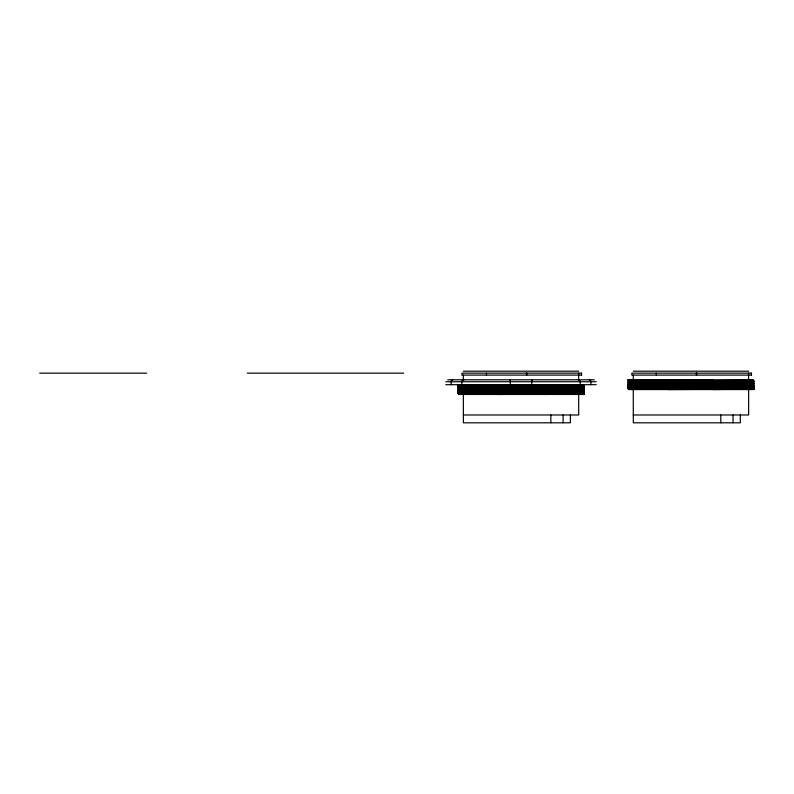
<?xml version="1.0" encoding="UTF-8"?>
<svg xmlns="http://www.w3.org/2000/svg" width="794" height="794" viewBox="0 0 794 794"><rect width="100%" height="100%" fill="white"/><g stroke="black" fill="none" stroke-linecap="round" stroke-linejoin="round"><path stroke-width="1.19" d="M531.96 379.929L531.682 384.683M457.711 387.006L578.628 386.172M584.334 386.271L581.873 386.132M627.627 386.251L631.151 386.162M584.334 394.092L582.29 393.943M754.26 387.035L751.184 387.333M629.404 389.06L752.801 388.097L752.265 388.058M582.349 389.12L582.875 389.07L459.22 390.053L460.004 390.122M752.265 382.271L752.801 382.232L629.136 383.214L629.93 383.274M748.861 381.279L627.657 382.341L630.118 382.44M752.583 381.229L754.221 381.14L753.079 381.09M582.667 386.112L584.364 386.033L582.478 385.963M580.166 390.062L457.771 391.134L459.398 391.224M581.873 390.043L584.364 389.963L582.478 389.874M582.29 391.988L584.364 391.918L582.478 391.829M752.583 389.05L754.28 388.981L753.079 388.911M582.667 393.933L584.364 393.874L583.163 393.804M752.206 381.229L754.221 381.388L753.079 381.309M752.206 383.184L754.28 383.115L752.404 383.036M752.206 385.14L754.28 385.07L753.079 385.001M582.478 390.033L584.364 390.182L582.667 390.102M582.478 391.988L584.364 392.137L582.667 392.057M752.206 389.05L754.28 389.199L753.079 389.129M752.206 381.457L750.767 381.477M582.29 386.341L581.655 386.35M581.873 388.087L584.364 388.008L583.163 387.938M752.206 389.278L751.184 389.288M581.456 386.36L579.799 386.38M751.184 385.378L754.28 385.288L753.079 385.219M581.655 388.306L584.364 388.226L583.163 388.157M751.571 387.333L754.28 387.244L752.404 387.164M581.873 392.216L580.166 392.246M581.456 394.181L580.841 394.191M750.975 381.259L749.715 381.497M751.184 381.249L750.092 381.487M750.975 383.214L749.854 383.442M751.184 383.204L750.092 383.442M581.059 386.142L578.3 386.4M750.975 383.433L754.28 383.333L752.404 383.254M631.151 385.924L748.544 385.199M750.767 385.169L749.854 385.398M750.975 385.169L750.092 385.398M581.059 388.097L578.3 388.355M581.456 388.087L579.938 388.335M750.767 387.125L749.854 387.353M750.975 387.125L750.32 387.353M581.258 390.053L578.628 390.311M581.456 390.043L579.938 390.291M750.975 389.08L749.854 389.308M751.184 389.07L750.32 389.308M750.767 389.298L751.382 389.07M581.258 392.008L578.628 392.256M580.841 393.963L578.945 394.211M581.258 393.963L580.166 394.201M749.854 381.269L748.544 381.507M750.32 381.269L748.861 381.507M750.092 383.224L748.544 383.462M750.32 383.224L749.179 383.452M580.166 386.152L457.771 387.224L459.398 387.313M750.092 385.179L748.216 385.418M750.32 385.179L748.544 385.418M580.166 388.107L457.771 389.179L458.902 389.259M749.764 387.135L748.216 387.373M750.092 387.135L748.861 387.373M749.576 387.363L750.32 387.135M749.854 389.09L748.216 389.328M750.092 389.09L748.861 389.328M749.615 389.318L750.32 389.09M579.799 392.028L457.711 393.099L459.398 393.179M579.938 393.983L543.493 394.459M579.56 394.201L580.404 393.973M749.179 381.279L747.541 381.517M748.216 383.244L627.657 384.068L629.324 384.147M748.861 383.234L627.657 384.296L629.324 384.375M748.216 383.462L749.179 383.234M748.861 385.189L627.627 386.023L629.324 386.102M578.628 388.127L457.771 388.951L458.902 389.02M748.544 387.154L627.657 387.978L629.324 388.058M748.861 387.144L627.657 388.206L629.324 388.286M578.945 390.082L457.771 390.906L459.398 390.995M748.544 389.11L668.141 389.566M749.179 389.1L713.409 389.566M578.945 392.038L457.771 392.861L459.398 392.951M579.253 393.983L498.225 394.459M747.541 381.299L627.657 382.113L629.324 382.192M668.141 379.8L627.657 380.157L629.324 380.237M713.409 379.8L627.657 380.386L629.324 380.465M498.225 384.683L457.771 385.04L459.398 385.13M543.493 384.683L457.711 385.279L459.398 385.358M463.359 371.195L578.707 371.195M633.275 371.195L748.633 371.195M39.7 373.15L146.711 373.15M247.321 373.15L403.729 373.15M581.625 373.15L461.939 373.15L461.939 375.105L581.625 375.105M751.551 373.15L631.865 373.15L631.865 375.105L751.551 375.105M447.717 379.8L594.349 379.8M628.272 379.8L753.625 379.8M445.831 381.745L596.234 381.745M445.831 384.683L596.234 384.683M628.272 389.566L753.625 389.566M458.346 394.459L583.709 394.459M463.359 414.984L578.707 414.984L578.707 394.439M633.275 414.984L748.633 414.984L748.633 389.606M630.118 386.35L627.687 386.281M752.404 386.946L754.28 387.015M582.478 386.182L584.364 386.251M459.398 387.085L457.711 387.015M583.163 394.023L584.364 394.072M629.93 381.319L629.136 381.259L752.801 380.276L752.265 380.237M629.93 387.184L629.106 387.135L752.801 386.142L752.265 386.102M582.052 387.065L582.875 387.115L459.22 388.097L459.716 388.157M460.004 386.212L459.22 386.142L582.875 385.159L582.349 385.12M582.052 390.976L582.875 391.025L459.22 392.008L460.004 392.077M460.004 394.032L459.22 393.963L582.875 392.98L582.349 392.941M752.265 384.147L752.801 384.187L629.404 385.209M510.105 379.929L510.383 384.683M751.461 373.15L751.461 375.105M748.633 379.939L748.534 373.15M740.316 414.984L740.316 422.805L633.304 422.805L633.275 389.606M733.031 414.984L733.031 422.805M720.793 414.984L720.793 422.805M696.666 373.15L696.666 375.105M696.398 373.15L696.398 375.105M656.39 373.15L656.39 375.105M633.275 375.105L633.275 379.939M590.895 384.683L590.895 381.745A2.025 1.499 90 0 0 589.337 379.84A2.025 1.528 -88.1 0 1 589.902 379.929M581.545 373.15L581.545 375.105M580.245 384.683L580.245 381.745A2.025 1.916 86.2 0 0 578.27 379.84M578.618 373.15L578.707 379.939M570.39 414.984L570.39 422.805L463.378 422.805L463.359 394.439M563.115 414.984L563.115 422.805M550.867 414.984L550.867 422.805M526.75 373.15L526.75 375.105M526.472 373.15L526.472 375.105M486.464 373.15L486.464 375.105M463.359 375.105L463.359 379.939M461.83 381.745L461.83 384.683M451.181 381.745L451.181 384.683M578.439 379.84A2.025 1.935 -90 0 1 578.975 379.939M461.771 381.745A2.025 1.935 90 0 1 463.805 379.84A2.025 1.916 -86.2 0 0 463.101 379.949M451.141 381.745A2.025 1.528 88.1 0 1 452.729 379.84A2.025 1.499 -90 0 0 452.173 379.949"/></g></svg>
